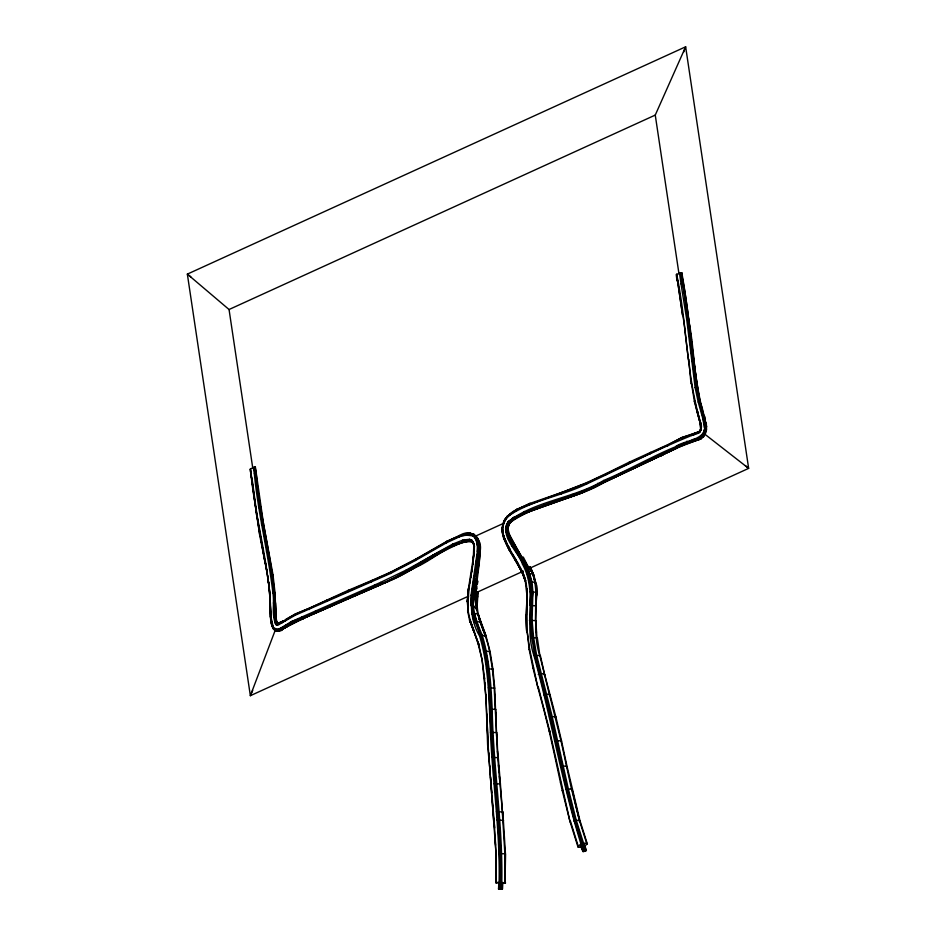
<?xml version="1.0" encoding="UTF-8"?>
<svg xmlns="http://www.w3.org/2000/svg" width="936" height="936" viewBox="0 0 936 936"><rect width="100%" height="100%" fill="white"/><g stroke="black" fill="none" stroke-linecap="round" stroke-linejoin="round"><path stroke-width="1.4" d="M581.794 847.7L577.933 846.682L580.928 843.862C561.717 782.028 551.129 717.9 533.918 655.492C523.669 625.704 537.978 592.348 522.487 564.209C518.357 551.468 499.18 536.234 508.108 521.691C535.825 500.421 573.85 498.397 603.708 480.437C635.567 467.31 665.063 448.145 698.385 438.762C702.971 436.948 705.288 431.999 705.054 427.261C693.576 376.377 691.014 324.078 681.794 272.715L676.646 274.271C687.024 323.411 686.205 374.54 700.654 422.791C703.533 429.589 698.513 433.579 692.207 433.976L691.587 435.521C655.937 449.923 621.598 467.743 586.696 483.959C560.816 496.525 530.794 500.257 506.961 516.894C497.73 526.383 504.036 540.809 509.558 550.333L516.029 560.57L522.744 573.043L522.183 572.797C514.355 555.738 489.048 528.372 512.729 513.01L513.068 511.594L517.011 509.254L507.218 516.391L504.235 520.556L503.065 524.874M514.156 516.649L514.554 517.549C543.254 502.878 575.523 496.642 604.048 481.373L676.33 447.209L700.912 438.972L705.077 434.351L706.446 430.022L704.878 419.035C693.716 386.755 695.202 352.1 688.51 319.024L681.314 272.739C691.88 323.587 691.774 376.26 706.598 426.172L706.037 427.237L704.211 427.342L703.111 419.62L705.346 419.047L705.206 420.533L704.235 420.732C709.523 440.61 687.317 439.054 675.967 446.296L677.313 448.016L581.712 492.968L525.19 513.103L514.554 517.549L508.108 521.691L509.699 523.341L507.92 528.466L509.406 534.561L524.944 563.109L529.682 573.616L532.069 582.391L532.9 591.809L532.093 620.182L533.578 637.229L536.574 654.954L552.1 716.204L568.234 788.416L576.248 820.205L583.491 843.02L587.258 843.593L584.356 846.846M535.439 620.989L535.907 588.697M499.52 883.151L495.729 882.601L499.099 882.297C500.21 832.116 492.605 782.344 490.417 732.303C488.885 700.093 488.966 667.239 479.641 636.07C466.303 613.864 472.06 588.51 476.623 564.747C477.067 555.352 481.724 542.201 473.183 534.982L469.556 533.953L459.33 536L446.18 542.073L415.455 559.634L390.487 572.61L295.191 614.379L283.292 621.364L277.688 623.399L276.541 621.878L275.991 617.175L275.044 592.956L272.996 574.762L263.496 523.563L255.352 466.912L250.462 468.831C254.803 518.521 270.41 566.783 270.878 616.801L273.289 627.214L276.319 629.273L280.379 628.372L291.037 621.761L380.578 582.379L406.048 570.141L452.591 544.144L462.852 540.06L469.544 539.276L471.685 540.06L473.862 543.395L473.85 554.276L468.468 588.568L467.275 601.637L468.234 611.512L468.07 607.359M415.444 560.5L415.841 559.049L446.753 541.382L446.156 542.95L415.444 560.5L390.441 573.487L295.121 615.268L278.834 624.628L276.05 624.686C271.346 615.233 274.576 603.463 272.949 593.19C268.211 553.153 258.184 513.899 254.335 473.686L253.293 467.403M473.136 563.858L473.862 543.395L474.376 546.156L472.972 563.975L468.901 588.65L467.637 611.114L469.603 620.229L478.787 644.506L469.919 619.363L468.082 610.834L467.731 601.567L467.696 611.36L468.082 610.834M474.248 554.264L474.376 546.156L472.972 563.975M516.438 510.81L516.45 509.933L530.232 503.299L516.847 509.348L586.755 483.07L667.66 445.185L681.993 437.498L698.923 431.683L698.361 433.239L691.587 435.521M527.12 574.47L529.682 573.616L531.192 582.391L530.232 620.182L531.718 637.357L534.725 655.165L550.263 716.461L566.397 788.662L574.423 820.498L581.689 843.383L580.928 843.862M706.598 426.172L706.446 430.022L705.697 431.18L703.919 430.759L705.054 427.261L705.206 420.533L706.399 424.008L705.381 433.742L699.765 436.913L700.912 438.972L687.773 442.857L581.712 492.968L525.19 513.103L513.63 519.316L509.465 523.013L507.464 526.909L507.604 531.285L509.851 537.861L524.09 563.191L528.828 573.663L531.192 582.391L532.022 591.751L531.215 620.135L532.701 637.217L535.696 654.966L551.222 716.227L567.356 788.44L575.383 820.24L582.625 843.067L583.491 843.02M530.501 567.649C542.529 595.553 530.01 627.354 539.967 656.183L537.322 637.744L530.887 637.603M446.156 542.95L459.237 536.901L459.775 535.38C471.685 527.764 482.894 539.288 480.063 551.538C479.443 572.305 473.054 592.886 477.547 613.618C481.455 626.57 487.328 638.843 489.727 652.263M266.421 551.971L268.199 551.433L271.744 574.938L273.78 593.026L273.909 617.479L275.991 617.175L277.009 622.931L276.05 624.686C276.764 573.71 260.582 523.949 256.136 473.242L255.083 466.935M498.537 888.966L498.818 882.648L501.064 882.589L502.573 882.847L502.41 889.095L498.537 888.966L502.41 889.095L502.527 882.753M498.712 889.036L498.818 882.648M499.028 888.837L499.192 882.589M499.204 889.106L499.239 882.589M499.906 888.814L500.07 882.566M500.9 888.837L501.064 882.589M476.833 586.813L475.64 592.921L477.114 610.26L473.347 605.475L470.644 605.592L471.054 595.132L477.36 551.409L480.063 551.538C476.997 569.708 475.289 587.726 476.564 605.849L476.693 606.282M275.207 602.866L274.821 622.627L276.81 621.832L277.313 623.259L276.775 624.955L274.739 617.28L274.213 602.901L275.476 602.878L275.465 624.055L277.267 622.861L277.805 624.92L276.565 623.844L283.819 620.697L279.373 623.107L278.834 624.628M468.152 598.642L468.468 589.996M478.764 562.606L479.454 542.775L476.073 535.872L470.34 533.216L463.694 534.117L463.086 535.661L459.237 536.901M476.892 601.052L477.5 593.014M483.678 651.573L486.334 651.035L490.148 651.889L485.995 635.848L480.706 622.136L476.939 621.551L474.388 622.452C466.713 597.636 478.062 572.68 480.133 547.923L477.945 538.504L473.909 534.397C470.597 532.128 455.188 534.854 469.556 533.953C476.728 536.539 477.922 544.764 477.36 551.409L478.05 539.861L476.33 540.645M499.099 882.297L499.929 882.274C500.28 817.233 490.476 752.684 489.118 687.691C487.363 665.309 484.368 642.622 475.149 621.937C471.159 607.733 472.54 592.956 475.242 578.659L473.464 578.319M478.097 591.669L477.138 606.118L477.103 595.822L478.109 591.657M535.86 601.965L536.691 592.418C536.398 583.479 534.386 574.575 530.01 566.736M535.696 606.001L536.106 605.908C533.637 600.292 543.102 577.816 529.402 582.859L527.881 573.979L524.09 563.191L522.487 564.209M528.828 573.663L531.028 591.774L529.659 605.311L536.106 605.908L536.644 592.277L530.197 591.868M526.512 615.069L527.108 588.557L526.804 632.186C523.329 612.121 531.777 590.686 522.417 571.709C516.391 558.78 506.949 547.396 503.041 533.543L504.422 539.943L509.664 548.859L508.388 546.238M536.106 605.908L536.691 592.418M476.81 588.451L475.734 592.429L474.201 592.266L475.64 592.921L477.5 595.822C476.518 604.902 477.418 614.074 480.811 622.58L485.69 636.761M605.569 475.114L606.189 473.534L587.176 482.461L586.696 483.959M667.625 446.062L668.082 444.577L682.157 437.404L693.904 434.035L700.069 431.063L700.994 428.325L700.397 423.563L697.063 409.722L700.222 423.177L700.736 430.104M527.097 602.702L527.237 589.107L526.652 588.779L527.284 598.584L525.295 580.928L522.417 571.709L525.389 580.25M629.004 463.542L629.624 461.963L606.013 473.628M326.816 601.392L327.448 599.812L309.722 608.061L309.231 609.558M472.469 605.44C473.92 586.076 480.016 567.368 480.133 547.923M390.441 573.487L391.072 571.908L371.99 580.39L371.498 581.888M681.525 438.996L681.572 438.106L691.727 434.608M295.121 615.268L295.776 613.677L285.714 619.421L285.386 620.837M649.993 453.96L650.66 452.369L629.448 462.056M347.818 591.809L348.485 590.218L327.284 599.906M535.567 605.838L536.644 592.277M696.653 410.19L700.222 423.177L700.772 429.612L699.332 432.619L693.904 434.035L693.775 434.959M468.515 588.545L467.321 601.719L468.515 588.545L469.509 585.854M700.842 428.173L699.625 431.227L701.134 429.87L700.654 422.791L701.134 429.87L699.332 432.619M529.53 504.913L529.612 504.013M476.564 605.849L477.547 595.846M531.472 605.381L532.9 591.809M561.237 493.997L561.963 492.371L530.057 503.392M530.49 605.335L532.022 591.751M275.137 630.501L274.657 628.664C275.383 634 289.259 627.997 276.834 631.004C271.615 630.08 271.253 622.686 270.551 618.579L273.16 628.501L276.834 631.004L272.996 627.927L272.072 624.487L273.16 628.501L275.137 630.501L250.357 695.694L468.55 596.15M471.475 605.475L472.867 595.296L473.756 595.39L475.64 592.921L523.364 571.147M476.962 595.752L477.559 591.599M502.421 527.81L502.679 534.234L502.164 528.863L504.364 520.51L507.218 516.391L513.232 511.501L507.218 516.391L504.387 521.41M469.966 583.105L470.422 580.355M470.866 577.606L471.323 574.856M471.779 572.107L472.224 569.357M477.103 540.177L477.278 545.29L479.092 544.998L475.804 564.595L476.623 564.747L479.173 551.468M477.383 584.005L477.945 581.186M603.708 480.437L604.679 482.087L676.962 447.923L699.005 439.487L703.193 436.504L705.697 431.18L701.848 435.146L703.626 436.691L704.738 434.128L703.135 433.192M704.726 430.981L706.037 427.237M683.584 52.194L685.643 46.8L187.352 274.119L250.357 695.694L252.708 690.405M479.384 562.676L478.471 565.028L476.623 564.747M273.289 627.214L272.996 627.927L274.821 630.256L276.834 631.004M604.679 482.087C576.237 499.648 537.545 502.62 509.465 523.013L508.587 525.096L506.458 524.195L512.94 518.638L512.507 517.76M681.794 272.715L678.974 273.792L655.258 115.081L685.643 46.8L748.648 468.374L529.121 568.515L528.548 571.089L531.765 571.451L524.944 563.109L510.705 537.779L508.201 538.773L506.493 526.711L508.669 522.428L515.502 518.497L514.554 517.549M515.619 559.085L515.455 560.313L518.404 563.975M509.406 549.795L504.691 538.937L509.558 550.333L509.734 549.116M474.131 534.304L472.715 535.86L463.215 534.749M508.061 526.711L506.317 528.863L505.826 531.812L508.318 531.203L507.312 528.84L505.487 528.969L506.493 526.711L508.529 525.295L506.633 531.484C512.097 549.572 526.746 563.683 530.221 582.566M278.659 623.259L277.079 624.031L278.928 623.727L295.191 614.379M474.447 631.882L474.142 630.63M700.608 430.15L700.245 431.765L699.286 431.788M504.083 520.896L507.37 516.321M534.304 579.361L533.555 574.622L530.033 566.842M580.8 845.735L582.929 844.377L584.392 844.553L586.381 850.286L585.199 851.327L582.789 851.467L580.8 845.735L583.385 851.69M584.099 845.5L584.392 844.553M586.381 850.286L583.877 849.993L582.789 851.467M693.904 434.035L698.759 431.777M277.969 623.996L278.472 623.353M579.676 821.609L571.99 788.966L565.59 789.013M474.833 537.755L476.33 536.562M529.6 649.058L529.226 649.689L527.202 631.718L529.6 649.058L537.896 687.632L538.235 686.825L549.865 731.8L549.666 730.876L570.036 821.738L570.363 820.907L578.577 847.326M525.704 580.472L525.377 581.303L522.066 572.317L515.303 559.775L522.183 572.797M509.699 523.341L513.63 519.316L512.94 518.638M544.296 675.125C545.395 673.148 539.616 673.522 538.247 674.447M555.516 717.538L555.305 716.567L549.467 716.847M694.278 401.205L696.852 410.647L694.688 400.795M533.52 668.234L533.333 667.309M562.852 790.943L562.653 790.031M561.155 741.605L560.968 740.692L555.106 740.914M561.109 783.163L560.91 782.262M555.387 756.662L555.2 755.773M512.027 546.156L514.461 545.009L529.121 568.515L523.294 557.072M566.736 767.426C567.836 765.578 562.08 765.94 560.687 766.736M276.424 631.086L279.454 630.735L278.635 629.039M585.959 850.847L584.579 846.834M269.182 587.738L265.613 563.051M506.961 516.894L512.706 512.168M473.92 546.402C474.435 544.775 472.809 541.113 470.036 541.008C449.842 542.974 434.093 559.143 416.227 567.169C371.791 591.178 322.721 606.411 278.928 631.203M535.45 583.549L533.45 574.189L529.682 573.616M257.154 515.42L256.768 515.982L250.462 468.831M267.099 572.855L260.255 535.965M484.614 678.658L482.11 659.857L485.995 698.279L488.206 745.348M682.847 314.578L685.117 331.227L685.386 330.584M509.465 523.013L505.686 526.5L507.464 526.909M315.42 611.196L315.748 612.132L374.915 585.901L381.911 584.134L291.412 622.674L280.379 628.372L280.706 629.296L281.326 630.022L292.067 623.376L388.534 581.326C416.45 570.398 440.435 546.051 470.036 541.008C474.505 543.254 473.803 545.512 471.685 540.06L473.066 542.751M259.81 536.293L252.182 479.478M544.284 506.271L544.986 505.768L544.132 504.083M694.453 401.614L691.423 383.374M676.646 274.271L682.578 315.245L677.488 280.636M536.936 638.293L535.848 620.662L529.39 620.299M700.83 438.504L703.626 436.691M270.235 597.32L269.357 589.025L270.013 600.526L268.866 582.063M473.979 546.624L472.996 541.406L473.546 544.237L471.568 540.961L469.615 540.247L464.607 539.616L465.379 541.336C436.047 552.263 410.939 572.75 381.514 584.041L380.578 582.379M274.529 629.554L276.401 630.256L280.706 629.296L286.346 625.927L287.024 626.629L302.901 618.567L331.438 606.118M660.898 456.054L663.624 454.428L662.688 452.767M479.641 636.07L482.227 635.275L486.076 636.258M415.841 559.049L390.897 572.001M309.722 608.061L295.612 613.77M587.176 482.461L561.787 492.465M668.082 444.577L650.485 452.462M593.88 487.644L598.724 484.942L597.776 483.292M371.99 580.39L348.309 590.312M459.775 535.38L446.577 541.476L459.33 536M486.252 701.555L484.474 678.05M471.861 541.651L469.615 540.247C435.275 547.443 408.318 575.043 374.915 585.901L374.599 584.965M573.639 820.919L576.248 820.205L580.004 820.767L587.352 844.026M690.979 383.678L688.849 359.26M496.302 882.788L496.244 856.697L488.077 744.857L486.825 714.086M543.617 694.781L546.238 694.091L549.994 694.652L555.925 717.116M493.693 820.603L489.891 770.667M703.111 419.62L698.209 402.07L699.005 401.684L699.964 401.45L702.023 407.172L704.878 419.035L704.773 416.368M527.132 512.507L515.233 518.24M503.1 820.65L500.409 783.947L493.974 783.701M492.242 797.963L494.653 827.892M676.33 447.209L687.188 442.12L687.773 442.857L676.962 447.923M273.569 628.887L271.756 625.353L270.878 616.801M490.417 732.303L496.864 732.654L497.87 757.949L497.484 751.011M190.804 276.81L187.352 274.119L229.051 309.512L655.258 115.081M476.073 535.872L503.112 523.54L502.164 528.863L502.679 534.234C501.708 518.427 502.655 539.51 504.317 539.499M292.067 623.376L291.037 621.761L316.403 612.682L375.57 586.427L374.915 585.901M471.685 613.84L478.085 613.794L480.706 622.136M700.163 437.802L703.193 436.504M280.706 629.296L287.024 626.629L281.326 630.022M703.427 421.071L704.235 420.732M489.622 765.484L490.019 771.229L487.621 745.044L485.995 698.279M533.918 655.492L540.329 655.492L544.705 674.704M381.514 584.041L388.534 581.326M504.235 520.556L502.117 528.758M495.518 709.757L494.734 688.135L488.288 687.855M496.454 732.993L495.928 709.418L489.469 709.067M698.209 402.07L695.132 387.598L696.934 387.141M291.412 622.674L303.556 618.684M278.928 623.727L283.315 622.206L283.292 621.364M496.396 811.699L502.843 811.957L505.463 854.006L505.147 882.987L502.222 883.221M695.132 387.598L686.708 319.457L688.51 319.024M254.335 473.686L256.406 473.23M270.937 575.207L272.996 574.762M495.776 882.695L496.115 856.288L494.208 821.586M581.689 843.383L582.625 843.067M261.425 523.996L263.496 523.563M686.708 319.457L680.998 283.854L682.789 283.444M452.591 544.144L452.919 545.068L463.671 541.757L462.852 540.06M259.155 507.874L261.226 507.464M689.762 340.025L691.564 339.639M486.439 668.749L492.921 669.158L490.078 651.573M694.383 433.415L698.373 432.373M692.663 368.234L694.477 367.93M526.804 632.186L526.383 614.753M497.051 819.959L503.545 820.427M491.833 757.259L498.326 757.739M272.949 593.19L275.044 592.956M698.385 438.762L692.277 439.674L692.523 440.634L699.005 439.487L698.057 437.826M505.147 882.987L505.417 853.854L498.97 853.48M463.086 535.661L469.275 534.877L470.141 533.309L473.183 534.982M273.382 603.006L274.213 602.901M524.09 563.191L524.944 563.109M527.155 598.373L526.699 588.978M464.958 541.64L472.048 541.815M499.929 882.274L505.592 882.917M464.829 540.587L470.211 541.195M471.054 595.132L472.867 595.296M475.242 578.659L476.12 578.776M279.454 630.735L276.401 630.256L276.319 629.273L278.881 629.998M270.481 617.21L269.79 597.496L270.481 617.21L270.34 606.282L271.756 625.353L270.422 617.011M473.909 630.595L469.603 620.229L469.919 619.363L478.156 643.933L482.274 660.629L478.565 643.488L478.237 644.307M700.292 423.493L696.735 410.576M704.738 434.128L748.648 468.374L745.348 465.578M315.748 612.132L316.403 612.682M434.222 556.3L433.192 554.685M407.043 571.767L406.048 570.141M452.919 545.068L453.55 545.793M525.19 513.103L524.265 511.442M573.031 496.045L572.142 494.372M302.901 618.567L302.012 616.894M472.867 542.693L469.544 539.276L470.036 541.008M692.523 440.634L693.073 441.382M473.909 534.397L475.476 537.042M514.461 545.009L507.604 531.285L508.938 538.223M512.846 554.72L516.029 560.57M504.258 538.106L510.132 550.579M285.936 625.049L286.346 625.927M529.952 567.462L532.9 573.979L535.287 582.754M504.972 540.177L509.558 550.333M270.609 618.79L273.16 628.501M485.995 635.848L478.085 613.794L480.156 621.913M480.437 623.13L484.111 632.678M512.729 545.524L509.406 534.561M523.201 574.248L525.47 580.285M473.78 631.203L469.509 619.843L473.885 631.66M522.066 572.317L525.377 581.303M583.783 844.33L585.737 849.642M582.929 844.377L584.824 849.689M581.981 844.693L583.877 849.993M581.221 845.173L583.081 850.52M533.169 575.16L535.883 583.21M586.708 843.383L579.454 820.568L571.451 788.779M569.954 821.352L578.027 847.115M478.893 618.216L480.051 621.902M477.114 610.26L473.756 595.39C471.51 609.371 477.009 622.639 482.227 635.275C489.469 659.131 490.955 684.181 492.172 708.938C493.225 766.876 502.866 824.347 501.801 882.355M473.452 613.267L480.414 635.614M472.493 613.49L475.149 621.937M686.907 441.172L687.188 442.12M703.907 419.258C689.703 371.697 690.745 321.27 680.332 272.867M502.925 533.567L503.896 537.077M537.826 687.27L543.582 708.704M549.455 694.453L560.968 740.692L571.639 789.703L571.99 788.966M544.635 674.353L549.994 694.652M549.666 695.471L539.779 655.317M580.086 821.141L567.099 766.713M494.734 688.135L492.874 668.912M532.912 667.707L537.896 687.632M543.5 708.33L549.315 731.624M562.232 790.429L570.036 821.738M502.843 811.957L502.445 812.389L497.741 757.411L494.196 688.007M500.409 783.947L498.28 757.54M688.405 359.494L684.941 330.899M555.855 716.754L561.577 741.207M560.488 782.66L562.302 790.768M549.245 731.285L554.837 756.487M676.202 274.552L677.044 280.94M260.618 539.967L256.71 515.724M268.421 582.344L267.544 575.57L269.182 587.679M561.518 740.879L567.169 767.04M554.767 756.159L560.559 782.987M474.33 613.244C478.787 631.648 487.071 649.128 488.241 668.386C490.698 689.551 491.4 710.857 492.231 732.127C494.43 782.227 502.047 832.045 500.924 882.285M265.18 563.425L257.201 517.351M529.168 649.397L532.982 668.047M260.863 541.102L267.357 574.154M271.744 574.938L262.244 523.739L254.112 467.111M250.087 469.462L252.006 480.156M489.54 651.397L492.476 669.439M250.52 470.89L256.768 515.982M229.051 309.512L252.779 468.222M679.513 273.101L680.998 283.854M492.336 668.76L494.337 688.545M535.813 625.307L536.433 632.525M490.522 776.985L490.897 781.291M491.388 787.047L491.891 792.792M498.432 764.911L499.005 771.861M499.344 776.038L499.906 782.999M502.304 811.816L504.878 853.737L505.007 882.718M484.942 682.964L485.269 687.27M485.807 694.453L486.135 698.771M488.709 752.532L489.013 756.85M494.653 694.196L495.202 704.106M496.536 734.374L497.086 744.085M495.214 837.977L495.612 845.173M495.635 712.659L496.103 724.277M496.115 856.288L496.174 882.531M501.942 882.648L501.778 888.896L501.988 882.66"/></g></svg>
